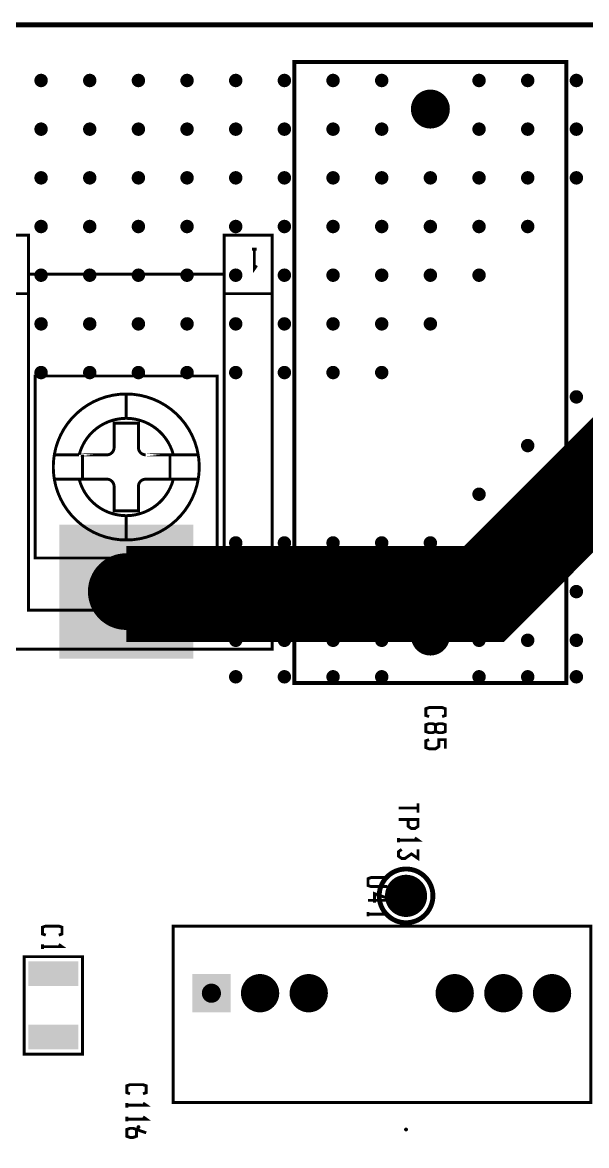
# Model space of a CAD drawing. Extents: x 20 to 372, y 176 to 359.
# Drawn here: x 237.5 to 267, y 300.8 to 359.4 of the extents above; entities that cross this region are included whole.
import ezdxf

# ---------------------------------------------------------------- set-up
doc = ezdxf.new("R2010")
doc.units = 0
doc.header["$MEASUREMENT"] = 0
doc.layers.get('0').update_dxf_attribs({"linetype": 'CONTINUOUS'})
for name, color, linetype in [('25-334-1_DRL', 1, 'CONTINUOUS'), ('25-334-1_SMB', 253, 'CONTINUOUS'), ('25-334-1_SSB', 1, 'CONTINUOUS')]:
    doc.layers.add(name, color=color, linetype=linetype)

# ---------------------------------------------------------------- blocks, each defined once
blk = doc.blocks.new('ROUND_32')
at = {"const_width": 0.35052}
blk.add_lwpolyline([(-0.17526, 0, 1), (0.17526, 0, 1)], format="xyb", close=True, dxfattribs=at)
blk = doc.blocks.new('ROUND_75')
at = {"const_width": 0.54991}
blk.add_lwpolyline([(-0.274954, 0, 1), (0.274954, 0, 1)], format="xyb", close=True, dxfattribs=at)
blk = doc.blocks.new('ROUND_77')
at = {"const_width": 2.00025}
blk.add_lwpolyline([(-1.000124, 0, 1), (1.000124, 0, 1)], format="xyb", close=True, dxfattribs=at)
blk = doc.blocks.new('ROUND_81')
at = {"const_width": 0.50038}
blk.add_lwpolyline([(-0.25019, 0, 1), (0.25019, 0, 1)], format="xyb", close=True, dxfattribs=at)
blk = doc.blocks.new('ROUND_85')
at = {"const_width": 0.10033}
blk.add_lwpolyline([(-0.050164, 0, 1), (0.050164, 0, 1)], format="xyb", close=True, dxfattribs=at)
blk = doc.blocks.new('ROUND_6')
at = {"const_width": 1.016}
blk.add_lwpolyline([(-0.508, 0, 1), (0.508, 0, 1)], format="xyb", close=True, dxfattribs=at)
blk = doc.blocks.new('SQUARE_14')
blk.add_solid([(3.50012, 3.50012), (3.50012, -3.50012), (-3.50012, 3.50012), (-3.50012, -3.50012)])
blk = doc.blocks.new('ROUND_18')
at = {"const_width": 0.99949}
blk.add_lwpolyline([(-0.499744, 0, 1), (0.499744, 0, 1)], format="xyb", close=True, dxfattribs=at)
blk = doc.blocks.new('SQUARE_19')
blk.add_solid([(0.99949, 0.99949), (0.99949, -0.99949), (-0.99949, 0.99949), (-0.99949, -0.99949)])
blk = doc.blocks.new('ROUND_25')
at = {"const_width": 1.09982}
blk.add_lwpolyline([(-0.54991, 0, 1), (0.54991, 0, 1)], format="xyb", close=True, dxfattribs=at)
blk = doc.blocks.new('RECTANGLE_46')
blk.add_solid([(1.30048, 0.6477), (1.30048, -0.6477), (-1.30048, 0.6477), (-1.30048, -0.6477)])

msp = doc.modelspace()

# ---------------------------------------------------------------- linework, layer by layer
at = {"layer": '25-334-1_DRL', "const_width": 0.254}
msp.add_lwpolyline([(371.631, 359.296), (371.631, 186.296), (201.631, 186.296), (201.631, 359.296), (371.631, 359.296)], dxfattribs=at)
at = {"layer": '25-334-1_SMB', "const_width": 4.999}
msp.add_lwpolyline([(242.967, 329.598), (261.636, 329.598), (274.59, 342.552)], dxfattribs=at)
at = {"layer": '25-334-1_SSB'}
for points, const_width in [([(254.243, 357.358), (251.743, 357.358), (251.743, 324.952), (265.944, 324.952), (265.944, 357.358), (254.243, 357.358)], 0.203), ([(222.647, 345.27), (225.162, 345.27), (225.162, 348.318), (222.647, 348.318), (222.647, 345.27), (222.647, 326.728), (250.587, 326.728), (250.587, 345.27), (248.073, 345.27), (248.073, 348.318), (250.587, 348.318), (250.587, 345.27)], 0.152), ([(248.073, 345.27), (248.073, 328.76), (237.862, 328.76), (237.862, 345.27), (235.373, 345.27), (235.373, 348.318), (237.862, 348.318), (237.862, 345.27)], 0.152), ([(249.538, 347.589), (249.775, 347.589)], 0.152), ([(249.655, 347.589), (249.655, 346.573), (249.775, 346.743)], 0.152), ([(248.073, 346.286), (237.862, 346.286)], 0.152), ([(247.717, 340.977), (238.218, 340.977), (238.218, 331.477), (247.717, 331.477), (247.717, 340.977)], 0.152), ([(242.967, 338.767), (242.967, 340.037)], 0.152), ([(242.332, 337.243), (242.332, 338.513), (243.602, 338.513), (243.602, 337.243)], 0.152), ([(240.509, 336.862), (239.213, 336.862)], 0.152), ([(240.509, 336.862), (241.951, 336.862), (240.509, 336.862)], 0.152), ([(240.681, 335.592), (240.681, 336.862)], 0.152), ([(243.983, 336.862), (245.426, 336.862), (243.983, 336.862)], 0.152), ([(245.253, 336.862), (245.253, 335.592)], 0.152), ([(246.722, 336.862), (245.426, 336.862)], 0.152), ([(239.213, 335.592), (240.509, 335.592)], 0.152), ([(241.951, 335.592), (240.509, 335.592)], 0.152), ([(243.602, 335.211), (243.602, 333.941), (242.332, 333.941), (242.332, 335.211)], 0.152), ([(245.426, 335.592), (243.983, 335.592)], 0.152), ([(245.426, 335.592), (246.722, 335.592)], 0.152), ([(242.967, 333.687), (242.967, 332.417)], 0.152), ([(258.776, 323.202), (258.606, 323.261), (258.606, 323.616), (258.776, 323.675), (259.455, 323.675), (259.622, 323.616), (259.622, 323.261), (259.455, 323.202)], 0.152), ([(259.114, 322.422), (259.284, 322.364), (259.455, 322.364), (259.622, 322.422), (259.622, 322.778), (259.455, 322.836), (259.284, 322.836), (259.114, 322.778), (259.114, 322.422), (258.947, 322.364), (258.776, 322.364), (258.606, 322.422), (258.606, 322.778), (258.776, 322.836), (258.947, 322.836), (259.114, 322.778)], 0.152), ([(258.776, 321.998), (258.606, 321.94), (258.606, 321.584), (258.776, 321.526), (259.114, 321.526), (259.284, 321.643), (259.284, 321.998), (259.622, 321.998), (259.622, 321.526)], 0.152), ([(257.179, 318.435), (258.195, 318.435)], 0.152), ([(258.195, 318.196), (258.195, 318.671)], 0.152), ([(257.687, 317.833), (257.687, 317.477), (257.854, 317.358), (258.025, 317.358), (258.195, 317.477), (258.195, 317.833), (257.179, 317.833)], 0.152), ([(257.179, 316.639), (257.179, 316.875)], 0.152), ([(257.179, 316.758), (258.195, 316.758), (258.025, 316.875)], 0.152), ([(257.346, 316.276), (257.179, 316.156), (257.179, 315.92), (257.346, 315.801), (257.517, 315.801), (257.854, 316.037), (258.195, 315.801), (258.195, 316.276)], 0.152), ([(256.6, 314.332), (255.751, 314.332), (255.584, 314.391), (255.584, 314.746), (255.751, 314.807), (256.6, 314.807)], 0.152), ([(255.921, 313.494), (255.921, 313.969), (256.6, 313.73), (256.6, 313.614), (255.584, 313.614)], 0.152), ([(255.584, 312.775), (255.584, 313.012)], 0.152), ([(255.584, 312.892), (256.6, 312.892), (256.429, 313.012)], 0.152), ([(238.766, 311.8), (238.596, 311.859), (238.596, 312.214), (238.766, 312.273), (239.444, 312.273), (239.612, 312.214), (239.612, 311.859), (239.444, 311.8)], 0.152), ([(245.413, 312.27), (245.914, 312.27), (266.714, 312.27), (267.212, 312.27), (267.212, 303.07), (266.714, 303.07), (245.914, 303.07), (245.413, 303.07), (245.413, 312.27)], 0.152), ([(238.596, 311.079), (238.596, 311.317)], 0.152), ([(238.596, 311.198), (239.612, 311.198), (239.444, 311.317)], 0.152), ([(238.014, 305.595), (240.681, 305.595), (240.681, 310.675), (237.633, 310.675), (237.633, 305.595), (238.014, 305.595)], 0.152), ([(243.163, 303.522), (242.995, 303.583), (242.995, 303.939), (243.163, 303.997), (243.841, 303.997), (244.011, 303.939), (244.011, 303.583), (243.841, 303.522)], 0.152), ([(242.995, 302.803), (242.995, 303.04)], 0.152), ([(242.995, 302.923), (244.011, 302.923), (243.841, 303.04)], 0.152), ([(242.995, 302.085), (242.995, 302.321)], 0.152), ([(242.995, 302.201), (244.011, 302.201), (243.841, 302.321)], 0.152), ([(243.503, 301.66), (243.503, 301.305), (243.333, 301.246), (243.163, 301.246), (242.995, 301.305), (242.995, 301.66), (243.163, 301.719), (243.333, 301.719), (244.011, 301.483)], 0.152)]:
    msp.add_lwpolyline(points, dxfattribs=dict(at, const_width=const_width))
for points, const_width in [([(239.211, 336.862, -0.365977), (242.967, 340.037)], 0.152), ([(242.967, 340.037, -0.365977), (246.724, 336.862)], 0.152), ([(240.509, 336.862, -0.341981), (242.967, 338.767)], 0.152), ([(242.967, 338.767, -0.341982), (245.426, 336.862)], 0.152), ([(242.332, 337.243, -0.414214), (241.951, 336.862)], 0.152), ([(243.983, 336.862, -0.414214), (243.602, 337.243)], 0.152), ([(239.16, 336.227, -0.041915), (239.213, 336.862)], 0.152), ([(246.722, 336.862, -0.041915), (246.775, 336.227)], 0.152), ([(239.213, 335.592, -0.041915), (239.16, 336.227)], 0.152), ([(246.775, 336.227, -0.041915), (246.722, 335.592)], 0.152), ([(242.967, 332.417, -0.365977), (239.211, 335.592)], 0.152), ([(242.967, 333.687, -0.341982), (240.509, 335.592)], 0.152), ([(241.951, 335.592, -0.414214), (242.332, 335.211)], 0.152), ([(245.426, 335.592, -0.341981), (242.967, 333.687)], 0.152), ([(246.724, 335.592, -0.365977), (242.967, 332.417)], 0.152), ([(243.602, 335.211, -0.414214), (243.983, 335.592)], 0.152), ([(256.17, 313.85, -0.414214), (257.572, 315.252)], 0.254), ([(257.572, 315.252, -0.414214), (258.975, 313.85)], 0.254), ([(257.572, 312.448, -0.414214), (256.17, 313.85)], 0.254), ([(258.975, 313.85, -0.414214), (257.572, 312.448)], 0.254)]:
    msp.add_lwpolyline(points, format="xyb", dxfattribs=dict(at, const_width=const_width))

# ---------------------------------------------------------------- block references
at = {"layer": '25-334-1_DRL', "xscale": -1}
for name, p in [('ROUND_32', (238.522, 356.395)), ('ROUND_32', (241.062, 356.395)), ('ROUND_32', (243.602, 356.395)), ('ROUND_32', (246.142, 356.395)), ('ROUND_32', (248.682, 356.395)), ('ROUND_32', (251.222, 356.395)), ('ROUND_32', (253.762, 356.395)), ('ROUND_32', (256.302, 356.395)), ('ROUND_32', (261.382, 356.395)), ('ROUND_32', (263.922, 356.395)), ('ROUND_32', (266.462, 356.395)), ('ROUND_75', (258.842, 354.904)), ('ROUND_32', (238.522, 353.855)), ('ROUND_32', (241.062, 353.855)), ('ROUND_32', (243.602, 353.855)), ('ROUND_32', (246.142, 353.855)), ('ROUND_32', (248.682, 353.855)), ('ROUND_32', (251.222, 353.855)), ('ROUND_32', (253.762, 353.855)), ('ROUND_32', (256.302, 353.855)), ('ROUND_32', (261.382, 353.855)), ('ROUND_32', (263.922, 353.855)), ('ROUND_32', (266.462, 353.855)), ('ROUND_32', (238.522, 351.315)), ('ROUND_32', (241.062, 351.315)), ('ROUND_32', (243.602, 351.315)), ('ROUND_32', (246.142, 351.315)), ('ROUND_32', (248.682, 351.315)), ('ROUND_32', (251.222, 351.315)), ('ROUND_32', (253.762, 351.315)), ('ROUND_32', (256.302, 351.315)), ('ROUND_32', (258.842, 351.315)), ('ROUND_32', (261.382, 351.315)), ('ROUND_32', (263.922, 351.315)), ('ROUND_32', (266.462, 351.315)), ('ROUND_32', (238.522, 348.775)), ('ROUND_32', (241.062, 348.775)), ('ROUND_32', (243.602, 348.775)), ('ROUND_32', (246.142, 348.775)), ('ROUND_32', (248.682, 348.775)), ('ROUND_32', (251.222, 348.775)), ('ROUND_32', (253.762, 348.775)), ('ROUND_32', (256.302, 348.775)), ('ROUND_32', (258.842, 348.775)), ('ROUND_32', (261.382, 348.775)), ('ROUND_32', (263.922, 348.775)), ('ROUND_32', (238.522, 346.235)), ('ROUND_32', (241.062, 346.235)), ('ROUND_32', (243.602, 346.235)), ('ROUND_32', (246.142, 346.235)), ('ROUND_32', (248.682, 346.235)), ('ROUND_32', (251.222, 346.235)), ('ROUND_32', (253.762, 346.235)), ('ROUND_32', (256.302, 346.235)), ('ROUND_32', (258.842, 346.235)), ('ROUND_32', (261.382, 346.235)), ('ROUND_32', (238.522, 343.695)), ('ROUND_32', (241.062, 343.695)), ('ROUND_32', (243.602, 343.695)), ('ROUND_32', (246.142, 343.695)), ('ROUND_32', (248.682, 343.695)), ('ROUND_32', (251.222, 343.695)), ('ROUND_32', (253.762, 343.695)), ('ROUND_32', (256.302, 343.695)), ('ROUND_32', (258.842, 343.695)), ('ROUND_32', (238.522, 341.155)), ('ROUND_32', (241.062, 341.155)), ('ROUND_32', (243.602, 341.155)), ('ROUND_32', (246.142, 341.155)), ('ROUND_32', (248.682, 341.155)), ('ROUND_32', (251.222, 341.155)), ('ROUND_32', (253.762, 341.155)), ('ROUND_32', (256.302, 341.155)), ('ROUND_32', (266.462, 339.885)), ('ROUND_32', (263.922, 337.345)), ('ROUND_32', (266.462, 337.345)), ('ROUND_32', (261.382, 334.805)), ('ROUND_32', (263.922, 334.805)), ('ROUND_32', (266.462, 334.805)), ('ROUND_32', (248.682, 332.265)), ('ROUND_32', (251.222, 332.265)), ('ROUND_32', (253.762, 332.265)), ('ROUND_32', (256.302, 332.265)), ('ROUND_32', (258.842, 332.265)), ('ROUND_32', (261.382, 332.265)), ('ROUND_32', (263.922, 332.265)), ('ROUND_32', (266.462, 332.265)), ('ROUND_77', (242.967, 329.725)), ('ROUND_32', (248.682, 329.725)), ('ROUND_32', (251.222, 329.725)), ('ROUND_32', (253.762, 329.725)), ('ROUND_32', (256.302, 329.725)), ('ROUND_32', (258.842, 329.725)), ('ROUND_32', (261.382, 329.725)), ('ROUND_32', (263.922, 329.725)), ('ROUND_32', (266.462, 329.725)), ('ROUND_75', (258.842, 327.406)), ('ROUND_32', (248.682, 327.185)), ('ROUND_32', (251.222, 327.185)), ('ROUND_32', (253.762, 327.185)), ('ROUND_32', (256.302, 327.185)), ('ROUND_32', (261.382, 327.185)), ('ROUND_32', (263.922, 327.185)), ('ROUND_32', (266.462, 327.185)), ('ROUND_32', (248.682, 325.28)), ('ROUND_32', (251.222, 325.28)), ('ROUND_32', (253.762, 325.28)), ('ROUND_32', (256.302, 325.28)), ('ROUND_32', (261.382, 325.28)), ('ROUND_32', (263.922, 325.28)), ('ROUND_32', (266.462, 325.28)), ('ROUND_81', (257.572, 313.85)), ('ROUND_81', (247.412, 308.77)), ('ROUND_81', (249.952, 308.77)), ('ROUND_81', (252.492, 308.77)), ('ROUND_81', (260.112, 308.77)), ('ROUND_81', (262.652, 308.77)), ('ROUND_81', (265.192, 308.77)), ('ROUND_85', (243.602, 301.785)), ('ROUND_85', (257.572, 301.658))]:
    msp.add_blockref(name, p, dxfattribs=at)
at = {"layer": '25-334-1_SMB', "xscale": -1}
for name, p in [('ROUND_6', (258.842, 354.904)), ('SQUARE_14', (242.967, 329.725)), ('ROUND_6', (258.842, 327.406)), ('ROUND_25', (257.572, 313.85)), ('RECTANGLE_46', (239.157, 309.786)), ('SQUARE_19', (247.412, 308.77)), ('ROUND_18', (249.952, 308.77)), ('ROUND_18', (252.492, 308.77)), ('ROUND_18', (260.112, 308.77)), ('ROUND_18', (262.652, 308.77)), ('ROUND_18', (265.192, 308.77)), ('RECTANGLE_46', (239.157, 306.484))]:
    msp.add_blockref(name, p, dxfattribs=at)

doc.saveas('drawing.dxf')
